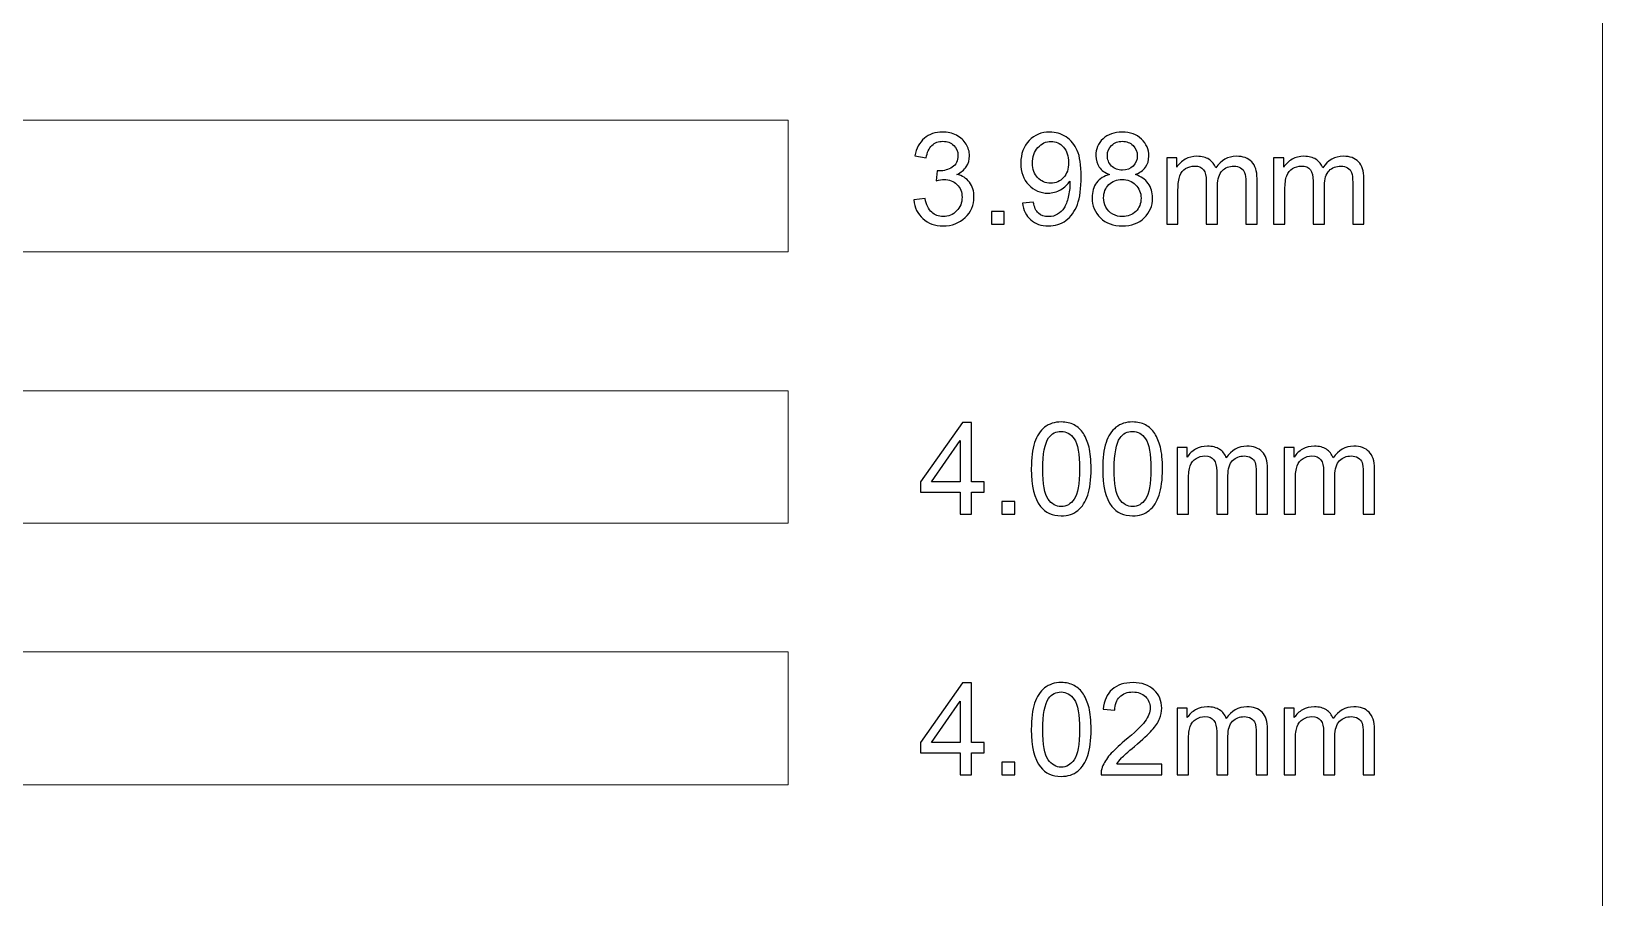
# Model space of a CAD drawing. Header units: centimetres. Extents: x -9.6 to 7.8, y 2.9 to 14.4.
# Drawn here: x -4.811 to -0.061, y 5.901 to 8.52 of the extents above; entities that cross this region are included whole.
import ezdxf

# ---------------------------------------------------------------- set-up
doc = ezdxf.new("R2010")
doc.units = ezdxf.units.CM
doc.header["$MEASUREMENT"] = 0
doc.layers.add('Layer 1', color=7, linetype='Continuous')

msp = doc.modelspace()

# ---------------------------------------------------------------- linework, layer by layer
at = {"layer": 'Layer 1', "color": 250, "lineweight": 20}
msp.add_lwpolyline([(-9.56109, 2.89694), (-0.06109, 2.89694), (-0.06109, 14.39694), (-9.56109, 14.39694), (-9.56109, 2.89694)], close=True, dxfattribs=at)
at = {"layer": 'Layer 1', "color": 250, "lineweight": 9}
for points in [[(-8.523, 7.85392), (-2.523, 7.85392), (-2.523, 8.25192), (-8.523, 8.25192), (-8.523, 7.85392)], [(-8.523, 7.03292), (-2.523, 7.03292), (-2.523, 7.43292), (-8.523, 7.43292), (-8.523, 7.03292)], [(-8.523, 6.24192), (-2.523, 6.24192), (-2.523, 6.64392), (-8.523, 6.64392), (-8.523, 6.24192)]]:
    msp.add_lwpolyline(points, close=True, dxfattribs=at)
at = {"layer": 'Layer 1', "color": 250}
for points, knots in [([(-2.14348, 8.01042), (-2.14348, 8.01042), (-2.10933, 8.01508), (-2.10933, 8.01508), (-2.10539, 7.99568), (-2.09879, 7.9817), (-2.08941, 7.97317), (-2.08003, 7.96463), (-2.06852, 7.96036), (-2.05487, 7.96036), (-2.03871, 7.96036), (-2.02506, 7.96592), (-2.01406, 7.97705), (-2.00307, 7.98817), (-1.99757, 8.00195), (-1.99757, 8.01838), (-1.99757, 8.03403), (-2.00268, 8.04696), (-2.01296, 8.05718), (-2.02318, 8.06734), (-2.03618, 8.07245), (-2.05203, 8.07245), (-2.0585, 8.07245), (-2.06652, 8.07115), (-2.07615, 8.06863), (-2.07615, 8.06863), (-2.07234, 8.09851), (-2.07234, 8.09851), (-2.07007, 8.09825), (-2.0682, 8.09812), (-2.06684, 8.09812), (-2.05222, 8.09812), (-2.03916, 8.10194), (-2.02745, 8.10951), (-2.01581, 8.11707), (-2.00999, 8.12872), (-2.00999, 8.14443), (-2.00999, 8.15691), (-2.01426, 8.16726), (-2.02273, 8.17548), (-2.0312, 8.18369), (-2.04213, 8.18776), (-2.05552, 8.18776), (-2.06884, 8.18776), (-2.0799, 8.18356), (-2.08877, 8.17515), (-2.09763, 8.16674), (-2.10332, 8.15413), (-2.10584, 8.13732), (-2.10584, 8.13732), (-2.13999, 8.14353), (-2.13999, 8.14353), (-2.13578, 8.16642), (-2.12634, 8.18421), (-2.11153, 8.19682), (-2.09678, 8.20943), (-2.07835, 8.21571), (-2.05636, 8.21571), (-2.04123, 8.21571), (-2.02726, 8.21247), (-2.01452, 8.20594), (-2.00171, 8.19947), (-1.99194, 8.19061), (-1.98522, 8.17942), (-1.97843, 8.16817), (-1.97506, 8.15627), (-1.97506, 8.14366), (-1.97506, 8.13169), (-1.9783, 8.12082), (-1.9847, 8.11099), (-1.99117, 8.10116), (-2.00074, 8.09334), (-2.01335, 8.08752), (-1.99692, 8.08376), (-1.98418, 8.07587), (-1.97506, 8.06391), (-1.96601, 8.05201), (-1.96148, 8.037), (-1.96148, 8.01909), (-1.96148, 7.99483), (-1.97034, 7.9742), (-1.988, 7.95732), (-2.00572, 7.94044), (-2.0281, 7.93203), (-2.05513, 7.93203), (-2.07952, 7.93203), (-2.09976, 7.93934), (-2.11586, 7.95389), (-2.13203, 7.96845), (-2.14122, 7.98727), (-2.14348, 8.01042)], [0, 0, 0, 0, 0.0333333, 0.0333333, 0.0333333, 0.0666667, 0.0666667, 0.0666667, 0.1, 0.1, 0.1, 0.1333333, 0.1333333, 0.1333333, 0.1666667, 0.1666667, 0.1666667, 0.2, 0.2, 0.2, 0.2333333, 0.2333333, 0.2333333, 0.2666667, 0.2666667, 0.2666667, 0.3, 0.3, 0.3, 0.3333333, 0.3333333, 0.3333333, 0.3666667, 0.3666667, 0.3666667, 0.4, 0.4, 0.4, 0.4333333, 0.4333333, 0.4333333, 0.4666667, 0.4666667, 0.4666667, 0.5, 0.5, 0.5, 0.5333333, 0.5333333, 0.5333333, 0.5666667, 0.5666667, 0.5666667, 0.6, 0.6, 0.6, 0.6333333, 0.6333333, 0.6333333, 0.6666667, 0.6666667, 0.6666667, 0.7, 0.7, 0.7, 0.7333333, 0.7333333, 0.7333333, 0.7666667, 0.7666667, 0.7666667, 0.8, 0.8, 0.8, 0.8333333, 0.8333333, 0.8333333, 0.8666667, 0.8666667, 0.8666667, 0.9, 0.9, 0.9, 0.9333333, 0.9333333, 0.9333333, 0.9666667, 0.9666667, 0.9666667, 1, 1, 1, 1]), ([(-1.81479, 8.00111), (-1.81479, 8.00111), (-1.78219, 8.00382), (-1.78219, 8.00382), (-1.77941, 7.98843), (-1.77411, 7.97731), (-1.76628, 7.97039), (-1.75845, 7.96347), (-1.74843, 7.95997), (-1.73614, 7.95997), (-1.72566, 7.95997), (-1.71648, 7.96237), (-1.70852, 7.96722), (-1.70057, 7.972), (-1.6941, 7.97841), (-1.68912, 7.98649), (-1.68414, 7.99451), (-1.67994, 8.00538), (-1.67651, 8.01902), (-1.67308, 8.03267), (-1.6714, 8.04658), (-1.6714, 8.06074), (-1.6714, 8.06223), (-1.67146, 8.06456), (-1.67159, 8.0676), (-1.67838, 8.05673), (-1.6877, 8.04787), (-1.69947, 8.04114), (-1.71124, 8.03435), (-1.72405, 8.03099), (-1.73776, 8.03099), (-1.76072, 8.03099), (-1.78012, 8.03933), (-1.79603, 8.05602), (-1.81188, 8.07264), (-1.81983, 8.09463), (-1.81983, 8.12192), (-1.81983, 8.15012), (-1.81155, 8.17276), (-1.79493, 8.18996), (-1.77837, 8.2071), (-1.75761, 8.21571), (-1.73258, 8.21571), (-1.7146, 8.21571), (-1.69811, 8.21085), (-1.68311, 8.20109), (-1.66816, 8.19139), (-1.65685, 8.17755), (-1.64909, 8.1595), (-1.64132, 8.14152), (-1.63744, 8.11546), (-1.63744, 8.08137), (-1.63744, 8.04586), (-1.64126, 8.0176), (-1.64896, 7.99658), (-1.65665, 7.9755), (-1.66816, 7.95952), (-1.68336, 7.94853), (-1.69856, 7.93753), (-1.71635, 7.93203), (-1.73679, 7.93203), (-1.75852, 7.93203), (-1.77624, 7.93805), (-1.79002, 7.95014), (-1.80373, 7.96224), (-1.81201, 7.97925), (-1.81479, 8.00111)], [0, 0, 0, 0, 0.0454545, 0.0454545, 0.0454545, 0.0909091, 0.0909091, 0.0909091, 0.1363636, 0.1363636, 0.1363636, 0.1818182, 0.1818182, 0.1818182, 0.2272727, 0.2272727, 0.2272727, 0.2727273, 0.2727273, 0.2727273, 0.3181818, 0.3181818, 0.3181818, 0.3636364, 0.3636364, 0.3636364, 0.4090909, 0.4090909, 0.4090909, 0.4545455, 0.4545455, 0.4545455, 0.5, 0.5, 0.5, 0.5454545, 0.5454545, 0.5454545, 0.5909091, 0.5909091, 0.5909091, 0.6363636, 0.6363636, 0.6363636, 0.6818182, 0.6818182, 0.6818182, 0.7272727, 0.7272727, 0.7272727, 0.7727273, 0.7727273, 0.7727273, 0.8181818, 0.8181818, 0.8181818, 0.8636364, 0.8636364, 0.8636364, 0.9090909, 0.9090909, 0.9090909, 0.9545455, 0.9545455, 0.9545455, 1, 1, 1, 1]), ([(-1.67547, 8.12367), (-1.67547, 8.1432), (-1.68065, 8.15872), (-1.691, 8.17017), (-1.70128, 8.18162), (-1.71383, 8.18738), (-1.72857, 8.18738), (-1.74384, 8.18738), (-1.75703, 8.18123), (-1.76815, 8.16888), (-1.77934, 8.15653), (-1.78491, 8.14049), (-1.78491, 8.12082), (-1.78491, 8.10317), (-1.7796, 8.08881), (-1.76906, 8.07781), (-1.75845, 8.06675), (-1.74526, 8.06126), (-1.72954, 8.06126), (-1.71376, 8.06126), (-1.70083, 8.06675), (-1.69067, 8.07781), (-1.68052, 8.08881), (-1.67547, 8.10414), (-1.67547, 8.12367)], [0, 0, 0, 0, 0.125, 0.125, 0.125, 0.25, 0.25, 0.25, 0.375, 0.375, 0.375, 0.5, 0.5, 0.5, 0.625, 0.625, 0.625, 0.75, 0.75, 0.75, 0.875, 0.875, 0.875, 1, 1, 1, 1]), ([(-1.55142, 8.08732), (-1.56558, 8.0925), (-1.57606, 8.09993), (-1.58292, 8.10951), (-1.58971, 8.11914), (-1.59314, 8.13066), (-1.59314, 8.14404), (-1.59314, 8.16429), (-1.58589, 8.18123), (-1.5714, 8.19501), (-1.55685, 8.20878), (-1.53758, 8.21571), (-1.51345, 8.21571), (-1.48927, 8.21571), (-1.46973, 8.20866), (-1.45499, 8.19456), (-1.44024, 8.18046), (-1.43287, 8.16332), (-1.43287, 8.14307), (-1.43287, 8.1302), (-1.43623, 8.11895), (-1.44296, 8.10944), (-1.44968, 8.09987), (-1.4599, 8.0925), (-1.47368, 8.08732), (-1.45667, 8.08176), (-1.4438, 8.07283), (-1.43494, 8.06042), (-1.42608, 8.04806), (-1.42161, 8.03332), (-1.42161, 8.01611), (-1.42161, 7.99238), (-1.43002, 7.97246), (-1.44677, 7.95629), (-1.46359, 7.94012), (-1.48564, 7.93203), (-1.513, 7.93203), (-1.54036, 7.93203), (-1.56241, 7.94012), (-1.57923, 7.95635), (-1.59598, 7.97259), (-1.60439, 7.99283), (-1.60439, 8.01708), (-1.60439, 8.03513), (-1.5998, 8.05026), (-1.59061, 8.06242), (-1.58143, 8.07465), (-1.56836, 8.08292), (-1.55142, 8.08732)], [0, 0, 0, 0, 0.0625, 0.0625, 0.0625, 0.125, 0.125, 0.125, 0.1875, 0.1875, 0.1875, 0.25, 0.25, 0.25, 0.3125, 0.3125, 0.3125, 0.375, 0.375, 0.375, 0.4375, 0.4375, 0.4375, 0.5, 0.5, 0.5, 0.5625, 0.5625, 0.5625, 0.625, 0.625, 0.625, 0.6875, 0.6875, 0.6875, 0.75, 0.75, 0.75, 0.8125, 0.8125, 0.8125, 0.875, 0.875, 0.875, 0.9375, 0.9375, 0.9375, 1, 1, 1, 1]), ([(-1.55821, 8.14527), (-1.55821, 8.13208), (-1.55401, 8.12134), (-1.54566, 8.113), (-1.53726, 8.10466), (-1.52626, 8.10045), (-1.51261, 8.10045), (-1.49935, 8.10045), (-1.48862, 8.10459), (-1.48028, 8.11287), (-1.47193, 8.12115), (-1.46779, 8.1313), (-1.46779, 8.14333), (-1.46779, 8.15588), (-1.47206, 8.16642), (-1.48066, 8.17496), (-1.4892, 8.1835), (-1.5, 8.18776), (-1.513, 8.18776), (-1.52613, 8.18776), (-1.53693, 8.18356), (-1.54547, 8.17522), (-1.55394, 8.16687), (-1.55821, 8.15691), (-1.55821, 8.14527)], [0, 0, 0, 0, 0.125, 0.125, 0.125, 0.25, 0.25, 0.25, 0.375, 0.375, 0.375, 0.5, 0.5, 0.5, 0.625, 0.625, 0.625, 0.75, 0.75, 0.75, 0.875, 0.875, 0.875, 1, 1, 1, 1]), ([(-1.37886, 7.93669), (-1.37886, 7.93669), (-1.37886, 8.13809), (-1.37886, 8.13809), (-1.37886, 8.13809), (-1.3482, 8.13809), (-1.3482, 8.13809), (-1.3482, 8.13809), (-1.3482, 8.10964), (-1.3482, 8.10964), (-1.34193, 8.11947), (-1.33352, 8.12742), (-1.32304, 8.13337), (-1.31256, 8.13939), (-1.30066, 8.14236), (-1.28728, 8.14236), (-1.2724, 8.14236), (-1.26018, 8.13926), (-1.25067, 8.13311), (-1.24116, 8.1269), (-1.23444, 8.1183), (-1.23055, 8.10718), (-1.21451, 8.13066), (-1.19375, 8.14236), (-1.16814, 8.14236), (-1.14809, 8.14236), (-1.13263, 8.13686), (-1.1219, 8.1258), (-1.1111, 8.11474), (-1.10566, 8.09773), (-1.10566, 8.07477), (-1.10566, 8.07477), (-1.10566, 7.93669), (-1.10566, 7.93669), (-1.10566, 7.93669), (-1.13981, 7.93669), (-1.13981, 7.93669), (-1.13981, 7.93669), (-1.13981, 8.06346), (-1.13981, 8.06346), (-1.13981, 8.07704), (-1.14098, 8.08687), (-1.14318, 8.09288), (-1.14538, 8.0989), (-1.14939, 8.10369), (-1.15527, 8.10737), (-1.16109, 8.11106), (-1.16795, 8.11287), (-1.17577, 8.11287), (-1.19, 8.11287), (-1.20177, 8.10815), (-1.21115, 8.09877), (-1.22053, 8.08933), (-1.22519, 8.07426), (-1.22519, 8.05356), (-1.22519, 8.05356), (-1.22519, 7.93669), (-1.22519, 7.93669), (-1.22519, 7.93669), (-1.25934, 7.93669), (-1.25934, 7.93669), (-1.25934, 7.93669), (-1.25934, 8.0674), (-1.25934, 8.0674), (-1.25934, 8.08254), (-1.26212, 8.09392), (-1.26768, 8.10149), (-1.27324, 8.10905), (-1.28236, 8.11287), (-1.29497, 8.11287), (-1.30454, 8.11287), (-1.31341, 8.11035), (-1.32155, 8.1053), (-1.3297, 8.10026), (-1.33559, 8.09288), (-1.33928, 8.08312), (-1.3429, 8.07342), (-1.34471, 8.05938), (-1.34471, 8.04108), (-1.34471, 8.04108), (-1.34471, 7.93669), (-1.34471, 7.93669), (-1.34471, 7.93669), (-1.37886, 7.93669), (-1.37886, 7.93669)], [0, 0, 0, 0, 0.0357143, 0.0357143, 0.0357143, 0.0714286, 0.0714286, 0.0714286, 0.1071429, 0.1071429, 0.1071429, 0.1428571, 0.1428571, 0.1428571, 0.1785714, 0.1785714, 0.1785714, 0.2142857, 0.2142857, 0.2142857, 0.25, 0.25, 0.25, 0.2857143, 0.2857143, 0.2857143, 0.3214286, 0.3214286, 0.3214286, 0.3571429, 0.3571429, 0.3571429, 0.3928571, 0.3928571, 0.3928571, 0.4285714, 0.4285714, 0.4285714, 0.4642857, 0.4642857, 0.4642857, 0.5, 0.5, 0.5, 0.5357143, 0.5357143, 0.5357143, 0.5714286, 0.5714286, 0.5714286, 0.6071429, 0.6071429, 0.6071429, 0.6428571, 0.6428571, 0.6428571, 0.6785714, 0.6785714, 0.6785714, 0.7142857, 0.7142857, 0.7142857, 0.75, 0.75, 0.75, 0.7857143, 0.7857143, 0.7857143, 0.8214286, 0.8214286, 0.8214286, 0.8571429, 0.8571429, 0.8571429, 0.8928571, 0.8928571, 0.8928571, 0.9285714, 0.9285714, 0.9285714, 0.9642857, 0.9642857, 0.9642857, 1, 1, 1, 1]), ([(-1.05561, 7.93669), (-1.05561, 7.93669), (-1.05561, 8.13809), (-1.05561, 8.13809), (-1.05561, 8.13809), (-1.02495, 8.13809), (-1.02495, 8.13809), (-1.02495, 8.13809), (-1.02495, 8.10964), (-1.02495, 8.10964), (-1.01868, 8.11947), (-1.01027, 8.12742), (-0.99979, 8.13337), (-0.98931, 8.13939), (-0.97741, 8.14236), (-0.96403, 8.14236), (-0.94915, 8.14236), (-0.93693, 8.13926), (-0.92742, 8.13311), (-0.91791, 8.1269), (-0.91119, 8.1183), (-0.9073, 8.10718), (-0.89126, 8.13066), (-0.8705, 8.14236), (-0.84489, 8.14236), (-0.82484, 8.14236), (-0.80938, 8.13686), (-0.79865, 8.1258), (-0.78785, 8.11474), (-0.78241, 8.09773), (-0.78241, 8.07477), (-0.78241, 8.07477), (-0.78241, 7.93669), (-0.78241, 7.93669), (-0.78241, 7.93669), (-0.81656, 7.93669), (-0.81656, 7.93669), (-0.81656, 7.93669), (-0.81656, 8.06346), (-0.81656, 8.06346), (-0.81656, 8.07704), (-0.81773, 8.08687), (-0.81993, 8.09288), (-0.82213, 8.0989), (-0.82614, 8.10369), (-0.83202, 8.10737), (-0.83784, 8.11106), (-0.8447, 8.11287), (-0.85252, 8.11287), (-0.86675, 8.11287), (-0.87852, 8.10815), (-0.8879, 8.09877), (-0.89728, 8.08933), (-0.90194, 8.07426), (-0.90194, 8.05356), (-0.90194, 8.05356), (-0.90194, 7.93669), (-0.90194, 7.93669), (-0.90194, 7.93669), (-0.93609, 7.93669), (-0.93609, 7.93669), (-0.93609, 7.93669), (-0.93609, 8.0674), (-0.93609, 8.0674), (-0.93609, 8.08254), (-0.93887, 8.09392), (-0.94443, 8.10149), (-0.94999, 8.10905), (-0.95911, 8.11287), (-0.97172, 8.11287), (-0.98129, 8.11287), (-0.99016, 8.11035), (-0.9983, 8.1053), (-1.00645, 8.10026), (-1.01234, 8.09288), (-1.01603, 8.08312), (-1.01965, 8.07342), (-1.02146, 8.05938), (-1.02146, 8.04108), (-1.02146, 8.04108), (-1.02146, 7.93669), (-1.02146, 7.93669), (-1.02146, 7.93669), (-1.05561, 7.93669), (-1.05561, 7.93669)], [0, 0, 0, 0, 0.0357143, 0.0357143, 0.0357143, 0.0714286, 0.0714286, 0.0714286, 0.1071429, 0.1071429, 0.1071429, 0.1428571, 0.1428571, 0.1428571, 0.1785714, 0.1785714, 0.1785714, 0.2142857, 0.2142857, 0.2142857, 0.25, 0.25, 0.25, 0.2857143, 0.2857143, 0.2857143, 0.3214286, 0.3214286, 0.3214286, 0.3571429, 0.3571429, 0.3571429, 0.3928571, 0.3928571, 0.3928571, 0.4285714, 0.4285714, 0.4285714, 0.4642857, 0.4642857, 0.4642857, 0.5, 0.5, 0.5, 0.5357143, 0.5357143, 0.5357143, 0.5714286, 0.5714286, 0.5714286, 0.6071429, 0.6071429, 0.6071429, 0.6428571, 0.6428571, 0.6428571, 0.6785714, 0.6785714, 0.6785714, 0.7142857, 0.7142857, 0.7142857, 0.75, 0.75, 0.75, 0.7857143, 0.7857143, 0.7857143, 0.8214286, 0.8214286, 0.8214286, 0.8571429, 0.8571429, 0.8571429, 0.8928571, 0.8928571, 0.8928571, 0.9285714, 0.9285714, 0.9285714, 0.9642857, 0.9642857, 0.9642857, 1, 1, 1, 1]), ([(-1.56946, 8.01682), (-1.56946, 8.00706), (-1.5672, 7.99768), (-1.56267, 7.98856), (-1.55815, 7.97951), (-1.55129, 7.97246), (-1.54211, 7.96748), (-1.53299, 7.9625), (-1.52316, 7.95997), (-1.51274, 7.95997), (-1.49631, 7.95997), (-1.48286, 7.96521), (-1.47232, 7.97569), (-1.46178, 7.98617), (-1.45654, 7.99949), (-1.45654, 8.01566), (-1.45654, 8.03209), (-1.46197, 8.04567), (-1.47277, 8.05641), (-1.48364, 8.06714), (-1.49735, 8.07251), (-1.51384, 8.07251), (-1.53001, 8.07251), (-1.54327, 8.06721), (-1.55375, 8.0566), (-1.56423, 8.04599), (-1.56946, 8.03273), (-1.56946, 8.01682)], [0, 0, 0, 0, 0.1111111, 0.1111111, 0.1111111, 0.2222222, 0.2222222, 0.2222222, 0.3333333, 0.3333333, 0.3333333, 0.4444444, 0.4444444, 0.4444444, 0.5555556, 0.5555556, 0.5555556, 0.6666667, 0.6666667, 0.6666667, 0.7777778, 0.7777778, 0.7777778, 0.8888889, 0.8888889, 0.8888889, 1, 1, 1, 1]), ([(-1.90864, 7.93669), (-1.90864, 7.93669), (-1.90864, 7.9755), (-1.90864, 7.9755), (-1.90864, 7.9755), (-1.86983, 7.9755), (-1.86983, 7.9755), (-1.86983, 7.9755), (-1.86983, 7.93669), (-1.86983, 7.93669), (-1.86983, 7.93669), (-1.90864, 7.93669), (-1.90864, 7.93669)], [0, 0, 0, 0, 0.25, 0.25, 0.25, 0.5, 0.5, 0.5, 0.75, 0.75, 0.75, 1, 1, 1, 1]), ([(-2.00287, 7.06012), (-2.00287, 7.06012), (-2.00287, 7.12648), (-2.00287, 7.12648), (-2.00287, 7.12648), (-2.12355, 7.12648), (-2.12355, 7.12648), (-2.12355, 7.12648), (-2.12355, 7.15791), (-2.12355, 7.15791), (-2.12355, 7.15791), (-1.99666, 7.33797), (-1.99666, 7.33797), (-1.99666, 7.33797), (-1.96872, 7.33797), (-1.96872, 7.33797), (-1.96872, 7.33797), (-1.96872, 7.15791), (-1.96872, 7.15791), (-1.96872, 7.15791), (-1.93108, 7.15791), (-1.93108, 7.15791), (-1.93108, 7.15791), (-1.93108, 7.12648), (-1.93108, 7.12648), (-1.93108, 7.12648), (-1.96872, 7.12648), (-1.96872, 7.12648), (-1.96872, 7.12648), (-1.96872, 7.06012), (-1.96872, 7.06012), (-1.96872, 7.06012), (-2.00287, 7.06012), (-2.00287, 7.06012)], [0, 0, 0, 0, 0.0909091, 0.0909091, 0.0909091, 0.1818182, 0.1818182, 0.1818182, 0.2727273, 0.2727273, 0.2727273, 0.3636364, 0.3636364, 0.3636364, 0.4545455, 0.4545455, 0.4545455, 0.5454545, 0.5454545, 0.5454545, 0.6363636, 0.6363636, 0.6363636, 0.7272727, 0.7272727, 0.7272727, 0.8181818, 0.8181818, 0.8181818, 0.9090909, 0.9090909, 0.9090909, 1, 1, 1, 1]), ([(-1.78826, 7.19723), (-1.78826, 7.23003), (-1.7849, 7.25654), (-1.77817, 7.27659), (-1.77138, 7.29671), (-1.76136, 7.31216), (-1.74803, 7.32297), (-1.73477, 7.33377), (-1.71802, 7.33914), (-1.69784, 7.33914), (-1.68297, 7.33914), (-1.6699, 7.33616), (-1.65858, 7.33015), (-1.64733, 7.32413), (-1.63802, 7.31546), (-1.63077, 7.30415), (-1.62353, 7.29289), (-1.61784, 7.27912), (-1.6137, 7.26288), (-1.6095, 7.24665), (-1.60743, 7.22472), (-1.60743, 7.19723), (-1.60743, 7.16464), (-1.61079, 7.13825), (-1.61745, 7.1182), (-1.62411, 7.09809), (-1.63414, 7.08263), (-1.64746, 7.07176), (-1.66072, 7.0609), (-1.67754, 7.05546), (-1.69784, 7.05546), (-1.72455, 7.05546), (-1.74557, 7.06497), (-1.76084, 7.08405), (-1.77914, 7.10733), (-1.78826, 7.14504), (-1.78826, 7.19723)], [0, 0, 0, 0, 0.0833333, 0.0833333, 0.0833333, 0.1666667, 0.1666667, 0.1666667, 0.25, 0.25, 0.25, 0.3333333, 0.3333333, 0.3333333, 0.4166667, 0.4166667, 0.4166667, 0.5, 0.5, 0.5, 0.5833333, 0.5833333, 0.5833333, 0.6666667, 0.6666667, 0.6666667, 0.75, 0.75, 0.75, 0.8333333, 0.8333333, 0.8333333, 0.9166667, 0.9166667, 0.9166667, 1, 1, 1, 1]), ([(-1.57243, 7.19723), (-1.57243, 7.23003), (-1.56907, 7.25654), (-1.56234, 7.27659), (-1.55555, 7.29671), (-1.54553, 7.31216), (-1.5322, 7.32297), (-1.51894, 7.33377), (-1.50219, 7.33914), (-1.48201, 7.33914), (-1.46714, 7.33914), (-1.45407, 7.33616), (-1.44275, 7.33015), (-1.4315, 7.32413), (-1.42219, 7.31546), (-1.41494, 7.30415), (-1.4077, 7.29289), (-1.40201, 7.27912), (-1.39787, 7.26288), (-1.39367, 7.24665), (-1.3916, 7.22472), (-1.3916, 7.19723), (-1.3916, 7.16464), (-1.39496, 7.13825), (-1.40162, 7.1182), (-1.40828, 7.09809), (-1.41831, 7.08263), (-1.43163, 7.07176), (-1.44489, 7.0609), (-1.46171, 7.05546), (-1.48201, 7.05546), (-1.50872, 7.05546), (-1.52974, 7.06497), (-1.54501, 7.08405), (-1.56331, 7.10733), (-1.57243, 7.14504), (-1.57243, 7.19723)], [0, 0, 0, 0, 0.0833333, 0.0833333, 0.0833333, 0.1666667, 0.1666667, 0.1666667, 0.25, 0.25, 0.25, 0.3333333, 0.3333333, 0.3333333, 0.4166667, 0.4166667, 0.4166667, 0.5, 0.5, 0.5, 0.5833333, 0.5833333, 0.5833333, 0.6666667, 0.6666667, 0.6666667, 0.75, 0.75, 0.75, 0.8333333, 0.8333333, 0.8333333, 0.9166667, 0.9166667, 0.9166667, 1, 1, 1, 1]), ([(-2.00287, 7.15791), (-2.00287, 7.15791), (-2.00287, 7.28287), (-2.00287, 7.28287), (-2.00287, 7.28287), (-2.08999, 7.15791), (-2.08999, 7.15791), (-2.08999, 7.15791), (-2.00287, 7.15791), (-2.00287, 7.15791)], [0, 0, 0, 0, 0.3333333, 0.3333333, 0.3333333, 0.6666667, 0.6666667, 0.6666667, 1, 1, 1, 1]), ([(-1.75334, 7.19711), (-1.75334, 7.15138), (-1.74803, 7.12098), (-1.73736, 7.10598), (-1.72669, 7.09091), (-1.7135, 7.0834), (-1.69784, 7.0834), (-1.68219, 7.0834), (-1.669, 7.09097), (-1.65833, 7.10604), (-1.64765, 7.12117), (-1.64235, 7.15151), (-1.64235, 7.19711), (-1.64235, 7.24283), (-1.64765, 7.27323), (-1.65833, 7.28823), (-1.66893, 7.3033), (-1.68226, 7.31081), (-1.69823, 7.31081), (-1.71388, 7.31081), (-1.72643, 7.30415), (-1.73581, 7.29089), (-1.74752, 7.27401), (-1.75334, 7.2427), (-1.75334, 7.19711)], [0, 0, 0, 0, 0.125, 0.125, 0.125, 0.25, 0.25, 0.25, 0.375, 0.375, 0.375, 0.5, 0.5, 0.5, 0.625, 0.625, 0.625, 0.75, 0.75, 0.75, 0.875, 0.875, 0.875, 1, 1, 1, 1]), ([(-1.53751, 7.19711), (-1.53751, 7.15138), (-1.5322, 7.12098), (-1.52153, 7.10598), (-1.51086, 7.09091), (-1.49767, 7.0834), (-1.48201, 7.0834), (-1.46636, 7.0834), (-1.45317, 7.09097), (-1.4425, 7.10604), (-1.43182, 7.12117), (-1.42652, 7.15151), (-1.42652, 7.19711), (-1.42652, 7.24283), (-1.43182, 7.27323), (-1.4425, 7.28823), (-1.4531, 7.3033), (-1.46643, 7.31081), (-1.4824, 7.31081), (-1.49805, 7.31081), (-1.5106, 7.30415), (-1.51998, 7.29089), (-1.53169, 7.27401), (-1.53751, 7.2427), (-1.53751, 7.19711)], [0, 0, 0, 0, 0.125, 0.125, 0.125, 0.25, 0.25, 0.25, 0.375, 0.375, 0.375, 0.5, 0.5, 0.5, 0.625, 0.625, 0.625, 0.75, 0.75, 0.75, 0.875, 0.875, 0.875, 1, 1, 1, 1]), ([(-1.34729, 7.06012), (-1.34729, 7.06012), (-1.34729, 7.26152), (-1.34729, 7.26152), (-1.34729, 7.26152), (-1.31663, 7.26152), (-1.31663, 7.26152), (-1.31663, 7.26152), (-1.31663, 7.23307), (-1.31663, 7.23307), (-1.31036, 7.2429), (-1.30195, 7.25085), (-1.29147, 7.2568), (-1.28099, 7.26282), (-1.26909, 7.26579), (-1.25571, 7.26579), (-1.24083, 7.26579), (-1.22861, 7.26269), (-1.2191, 7.25654), (-1.20959, 7.25033), (-1.20287, 7.24173), (-1.19898, 7.23061), (-1.18294, 7.25409), (-1.16218, 7.26579), (-1.13657, 7.26579), (-1.11652, 7.26579), (-1.10106, 7.26029), (-1.09033, 7.24923), (-1.07953, 7.23817), (-1.07409, 7.22116), (-1.07409, 7.1982), (-1.07409, 7.1982), (-1.07409, 7.06012), (-1.07409, 7.06012), (-1.07409, 7.06012), (-1.10824, 7.06012), (-1.10824, 7.06012), (-1.10824, 7.06012), (-1.10824, 7.18689), (-1.10824, 7.18689), (-1.10824, 7.20047), (-1.10941, 7.2103), (-1.11161, 7.21631), (-1.11381, 7.22233), (-1.11782, 7.22712), (-1.1237, 7.2308), (-1.12952, 7.23449), (-1.13638, 7.2363), (-1.1442, 7.2363), (-1.15843, 7.2363), (-1.1702, 7.23158), (-1.17958, 7.2222), (-1.18896, 7.21276), (-1.19362, 7.19769), (-1.19362, 7.17699), (-1.19362, 7.17699), (-1.19362, 7.06012), (-1.19362, 7.06012), (-1.19362, 7.06012), (-1.22777, 7.06012), (-1.22777, 7.06012), (-1.22777, 7.06012), (-1.22777, 7.19083), (-1.22777, 7.19083), (-1.22777, 7.20597), (-1.23055, 7.21735), (-1.23611, 7.22492), (-1.24167, 7.23248), (-1.25079, 7.2363), (-1.2634, 7.2363), (-1.27297, 7.2363), (-1.28184, 7.23378), (-1.28998, 7.22873), (-1.29813, 7.22369), (-1.30402, 7.21631), (-1.30771, 7.20655), (-1.31133, 7.19685), (-1.31314, 7.18281), (-1.31314, 7.16451), (-1.31314, 7.16451), (-1.31314, 7.06012), (-1.31314, 7.06012), (-1.31314, 7.06012), (-1.34729, 7.06012), (-1.34729, 7.06012)], [0, 0, 0, 0, 0.0357143, 0.0357143, 0.0357143, 0.0714286, 0.0714286, 0.0714286, 0.1071429, 0.1071429, 0.1071429, 0.1428571, 0.1428571, 0.1428571, 0.1785714, 0.1785714, 0.1785714, 0.2142857, 0.2142857, 0.2142857, 0.25, 0.25, 0.25, 0.2857143, 0.2857143, 0.2857143, 0.3214286, 0.3214286, 0.3214286, 0.3571429, 0.3571429, 0.3571429, 0.3928571, 0.3928571, 0.3928571, 0.4285714, 0.4285714, 0.4285714, 0.4642857, 0.4642857, 0.4642857, 0.5, 0.5, 0.5, 0.5357143, 0.5357143, 0.5357143, 0.5714286, 0.5714286, 0.5714286, 0.6071429, 0.6071429, 0.6071429, 0.6428571, 0.6428571, 0.6428571, 0.6785714, 0.6785714, 0.6785714, 0.7142857, 0.7142857, 0.7142857, 0.75, 0.75, 0.75, 0.7857143, 0.7857143, 0.7857143, 0.8214286, 0.8214286, 0.8214286, 0.8571429, 0.8571429, 0.8571429, 0.8928571, 0.8928571, 0.8928571, 0.9285714, 0.9285714, 0.9285714, 0.9642857, 0.9642857, 0.9642857, 1, 1, 1, 1]), ([(-1.02404, 7.06012), (-1.02404, 7.06012), (-1.02404, 7.26152), (-1.02404, 7.26152), (-1.02404, 7.26152), (-0.99338, 7.26152), (-0.99338, 7.26152), (-0.99338, 7.26152), (-0.99338, 7.23307), (-0.99338, 7.23307), (-0.98711, 7.2429), (-0.9787, 7.25085), (-0.96822, 7.2568), (-0.95774, 7.26282), (-0.94584, 7.26579), (-0.93246, 7.26579), (-0.91758, 7.26579), (-0.90536, 7.26269), (-0.89585, 7.25654), (-0.88634, 7.25033), (-0.87962, 7.24173), (-0.87573, 7.23061), (-0.85969, 7.25409), (-0.83893, 7.26579), (-0.81332, 7.26579), (-0.79327, 7.26579), (-0.77781, 7.26029), (-0.76708, 7.24923), (-0.75628, 7.23817), (-0.75084, 7.22116), (-0.75084, 7.1982), (-0.75084, 7.1982), (-0.75084, 7.06012), (-0.75084, 7.06012), (-0.75084, 7.06012), (-0.78499, 7.06012), (-0.78499, 7.06012), (-0.78499, 7.06012), (-0.78499, 7.18689), (-0.78499, 7.18689), (-0.78499, 7.20047), (-0.78616, 7.2103), (-0.78836, 7.21631), (-0.79056, 7.22233), (-0.79457, 7.22712), (-0.80045, 7.2308), (-0.80627, 7.23449), (-0.81313, 7.2363), (-0.82095, 7.2363), (-0.83518, 7.2363), (-0.84695, 7.23158), (-0.85633, 7.2222), (-0.86571, 7.21276), (-0.87037, 7.19769), (-0.87037, 7.17699), (-0.87037, 7.17699), (-0.87037, 7.06012), (-0.87037, 7.06012), (-0.87037, 7.06012), (-0.90452, 7.06012), (-0.90452, 7.06012), (-0.90452, 7.06012), (-0.90452, 7.19083), (-0.90452, 7.19083), (-0.90452, 7.20597), (-0.9073, 7.21735), (-0.91286, 7.22492), (-0.91842, 7.23248), (-0.92754, 7.2363), (-0.94015, 7.2363), (-0.94972, 7.2363), (-0.95859, 7.23378), (-0.96673, 7.22873), (-0.97488, 7.22369), (-0.98077, 7.21631), (-0.98446, 7.20655), (-0.98808, 7.19685), (-0.98989, 7.18281), (-0.98989, 7.16451), (-0.98989, 7.16451), (-0.98989, 7.06012), (-0.98989, 7.06012), (-0.98989, 7.06012), (-1.02404, 7.06012), (-1.02404, 7.06012)], [0, 0, 0, 0, 0.0357143, 0.0357143, 0.0357143, 0.0714286, 0.0714286, 0.0714286, 0.1071429, 0.1071429, 0.1071429, 0.1428571, 0.1428571, 0.1428571, 0.1785714, 0.1785714, 0.1785714, 0.2142857, 0.2142857, 0.2142857, 0.25, 0.25, 0.25, 0.2857143, 0.2857143, 0.2857143, 0.3214286, 0.3214286, 0.3214286, 0.3571429, 0.3571429, 0.3571429, 0.3928571, 0.3928571, 0.3928571, 0.4285714, 0.4285714, 0.4285714, 0.4642857, 0.4642857, 0.4642857, 0.5, 0.5, 0.5, 0.5357143, 0.5357143, 0.5357143, 0.5714286, 0.5714286, 0.5714286, 0.6071429, 0.6071429, 0.6071429, 0.6428571, 0.6428571, 0.6428571, 0.6785714, 0.6785714, 0.6785714, 0.7142857, 0.7142857, 0.7142857, 0.75, 0.75, 0.75, 0.7857143, 0.7857143, 0.7857143, 0.8214286, 0.8214286, 0.8214286, 0.8571429, 0.8571429, 0.8571429, 0.8928571, 0.8928571, 0.8928571, 0.9285714, 0.9285714, 0.9285714, 0.9642857, 0.9642857, 0.9642857, 1, 1, 1, 1]), ([(-1.87707, 7.06012), (-1.87707, 7.06012), (-1.87707, 7.09893), (-1.87707, 7.09893), (-1.87707, 7.09893), (-1.83826, 7.09893), (-1.83826, 7.09893), (-1.83826, 7.09893), (-1.83826, 7.06012), (-1.83826, 7.06012), (-1.83826, 7.06012), (-1.87707, 7.06012), (-1.87707, 7.06012)], [0, 0, 0, 0, 0.25, 0.25, 0.25, 0.5, 0.5, 0.5, 0.75, 0.75, 0.75, 1, 1, 1, 1]), ([(-2.00287, 6.27216), (-2.00287, 6.27216), (-2.00287, 6.33852), (-2.00287, 6.33852), (-2.00287, 6.33852), (-2.12355, 6.33852), (-2.12355, 6.33852), (-2.12355, 6.33852), (-2.12355, 6.36995), (-2.12355, 6.36995), (-2.12355, 6.36995), (-1.99666, 6.55001), (-1.99666, 6.55001), (-1.99666, 6.55001), (-1.96872, 6.55001), (-1.96872, 6.55001), (-1.96872, 6.55001), (-1.96872, 6.36995), (-1.96872, 6.36995), (-1.96872, 6.36995), (-1.93108, 6.36995), (-1.93108, 6.36995), (-1.93108, 6.36995), (-1.93108, 6.33852), (-1.93108, 6.33852), (-1.93108, 6.33852), (-1.96872, 6.33852), (-1.96872, 6.33852), (-1.96872, 6.33852), (-1.96872, 6.27216), (-1.96872, 6.27216), (-1.96872, 6.27216), (-2.00287, 6.27216), (-2.00287, 6.27216)], [0, 0, 0, 0, 0.0909091, 0.0909091, 0.0909091, 0.1818182, 0.1818182, 0.1818182, 0.2727273, 0.2727273, 0.2727273, 0.3636364, 0.3636364, 0.3636364, 0.4545455, 0.4545455, 0.4545455, 0.5454545, 0.5454545, 0.5454545, 0.6363636, 0.6363636, 0.6363636, 0.7272727, 0.7272727, 0.7272727, 0.8181818, 0.8181818, 0.8181818, 0.9090909, 0.9090909, 0.9090909, 1, 1, 1, 1]), ([(-1.78826, 6.40927), (-1.78826, 6.44207), (-1.7849, 6.46858), (-1.77817, 6.48863), (-1.77138, 6.50875), (-1.76136, 6.5242), (-1.74803, 6.53501), (-1.73477, 6.54581), (-1.71802, 6.55118), (-1.69784, 6.55118), (-1.68297, 6.55118), (-1.6699, 6.5482), (-1.65858, 6.54219), (-1.64733, 6.53617), (-1.63802, 6.5275), (-1.63077, 6.51619), (-1.62353, 6.50493), (-1.61784, 6.49116), (-1.6137, 6.47492), (-1.6095, 6.45869), (-1.60743, 6.43676), (-1.60743, 6.40927), (-1.60743, 6.37668), (-1.61079, 6.35029), (-1.61745, 6.33024), (-1.62411, 6.31013), (-1.63414, 6.29467), (-1.64746, 6.2838), (-1.66072, 6.27294), (-1.67754, 6.2675), (-1.69784, 6.2675), (-1.72455, 6.2675), (-1.74557, 6.27701), (-1.76084, 6.29609), (-1.77914, 6.31937), (-1.78826, 6.35708), (-1.78826, 6.40927)], [0, 0, 0, 0, 0.0833333, 0.0833333, 0.0833333, 0.1666667, 0.1666667, 0.1666667, 0.25, 0.25, 0.25, 0.3333333, 0.3333333, 0.3333333, 0.4166667, 0.4166667, 0.4166667, 0.5, 0.5, 0.5, 0.5833333, 0.5833333, 0.5833333, 0.6666667, 0.6666667, 0.6666667, 0.75, 0.75, 0.75, 0.8333333, 0.8333333, 0.8333333, 0.9166667, 0.9166667, 0.9166667, 1, 1, 1, 1]), ([(-1.75334, 6.40915), (-1.75334, 6.36342), (-1.74803, 6.33302), (-1.73736, 6.31802), (-1.72669, 6.30295), (-1.7135, 6.29544), (-1.69784, 6.29544), (-1.68219, 6.29544), (-1.669, 6.30301), (-1.65833, 6.31808), (-1.64765, 6.33321), (-1.64235, 6.36355), (-1.64235, 6.40915), (-1.64235, 6.45487), (-1.64765, 6.48527), (-1.65833, 6.50027), (-1.66893, 6.51534), (-1.68226, 6.52285), (-1.69823, 6.52285), (-1.71388, 6.52285), (-1.72643, 6.51619), (-1.73581, 6.50293), (-1.74752, 6.48605), (-1.75334, 6.45474), (-1.75334, 6.40915)], [0, 0, 0, 0, 0.125, 0.125, 0.125, 0.25, 0.25, 0.25, 0.375, 0.375, 0.375, 0.5, 0.5, 0.5, 0.625, 0.625, 0.625, 0.75, 0.75, 0.75, 0.875, 0.875, 0.875, 1, 1, 1, 1]), ([(-1.39354, 6.30476), (-1.39354, 6.30476), (-1.39354, 6.27216), (-1.39354, 6.27216), (-1.39354, 6.27216), (-1.57748, 6.27216), (-1.57748, 6.27216), (-1.57773, 6.28037), (-1.57638, 6.28826), (-1.57347, 6.2959), (-1.56874, 6.30838), (-1.56118, 6.32073), (-1.55076, 6.33283), (-1.54035, 6.34492), (-1.52548, 6.35889), (-1.50614, 6.37474), (-1.47606, 6.39951), (-1.45563, 6.41911), (-1.44495, 6.43359), (-1.43422, 6.44808), (-1.42885, 6.46179), (-1.42885, 6.47473), (-1.42885, 6.48824), (-1.4337, 6.49963), (-1.4434, 6.50894), (-1.4531, 6.51819), (-1.46578, 6.52285), (-1.48137, 6.52285), (-1.49786, 6.52285), (-1.51105, 6.51793), (-1.52095, 6.5081), (-1.53084, 6.49833), (-1.53582, 6.48475), (-1.53595, 6.46735), (-1.53595, 6.46735), (-1.57088, 6.47085), (-1.57088, 6.47085), (-1.56849, 6.49698), (-1.55943, 6.5169), (-1.54378, 6.53061), (-1.52806, 6.54432), (-1.50704, 6.55118), (-1.48059, 6.55118), (-1.45394, 6.55118), (-1.43279, 6.5438), (-1.41727, 6.52899), (-1.40169, 6.51418), (-1.39392, 6.49581), (-1.39392, 6.47395), (-1.39392, 6.46283), (-1.39619, 6.4519), (-1.40078, 6.44116), (-1.40531, 6.43036), (-1.41287, 6.41904), (-1.42342, 6.40714), (-1.43402, 6.3953), (-1.45155, 6.37894), (-1.476, 6.35824), (-1.4965, 6.34104), (-1.5097, 6.3294), (-1.51552, 6.32325), (-1.52134, 6.31711), (-1.52612, 6.31097), (-1.52994, 6.30476), (-1.52994, 6.30476), (-1.39354, 6.30476), (-1.39354, 6.30476)], [0, 0, 0, 0, 0.0454545, 0.0454545, 0.0454545, 0.0909091, 0.0909091, 0.0909091, 0.1363636, 0.1363636, 0.1363636, 0.1818182, 0.1818182, 0.1818182, 0.2272727, 0.2272727, 0.2272727, 0.2727273, 0.2727273, 0.2727273, 0.3181818, 0.3181818, 0.3181818, 0.3636364, 0.3636364, 0.3636364, 0.4090909, 0.4090909, 0.4090909, 0.4545455, 0.4545455, 0.4545455, 0.5, 0.5, 0.5, 0.5454545, 0.5454545, 0.5454545, 0.5909091, 0.5909091, 0.5909091, 0.6363636, 0.6363636, 0.6363636, 0.6818182, 0.6818182, 0.6818182, 0.7272727, 0.7272727, 0.7272727, 0.7727273, 0.7727273, 0.7727273, 0.8181818, 0.8181818, 0.8181818, 0.8636364, 0.8636364, 0.8636364, 0.9090909, 0.9090909, 0.9090909, 0.9545455, 0.9545455, 0.9545455, 1, 1, 1, 1]), ([(-2.00287, 6.36995), (-2.00287, 6.36995), (-2.00287, 6.49491), (-2.00287, 6.49491), (-2.00287, 6.49491), (-2.08999, 6.36995), (-2.08999, 6.36995), (-2.08999, 6.36995), (-2.00287, 6.36995), (-2.00287, 6.36995)], [0, 0, 0, 0, 0.3333333, 0.3333333, 0.3333333, 0.6666667, 0.6666667, 0.6666667, 1, 1, 1, 1]), ([(-1.34729, 6.27216), (-1.34729, 6.27216), (-1.34729, 6.47356), (-1.34729, 6.47356), (-1.34729, 6.47356), (-1.31663, 6.47356), (-1.31663, 6.47356), (-1.31663, 6.47356), (-1.31663, 6.44511), (-1.31663, 6.44511), (-1.31036, 6.45494), (-1.30195, 6.46289), (-1.29147, 6.46884), (-1.28099, 6.47486), (-1.26909, 6.47783), (-1.25571, 6.47783), (-1.24083, 6.47783), (-1.22861, 6.47473), (-1.2191, 6.46858), (-1.20959, 6.46237), (-1.20287, 6.45377), (-1.19898, 6.44265), (-1.18294, 6.46613), (-1.16218, 6.47783), (-1.13657, 6.47783), (-1.11652, 6.47783), (-1.10106, 6.47233), (-1.09033, 6.46127), (-1.07953, 6.45021), (-1.07409, 6.4332), (-1.07409, 6.41024), (-1.07409, 6.41024), (-1.07409, 6.27216), (-1.07409, 6.27216), (-1.07409, 6.27216), (-1.10824, 6.27216), (-1.10824, 6.27216), (-1.10824, 6.27216), (-1.10824, 6.39893), (-1.10824, 6.39893), (-1.10824, 6.41251), (-1.10941, 6.42234), (-1.11161, 6.42835), (-1.11381, 6.43437), (-1.11782, 6.43916), (-1.1237, 6.44284), (-1.12952, 6.44653), (-1.13638, 6.44834), (-1.1442, 6.44834), (-1.15843, 6.44834), (-1.1702, 6.44362), (-1.17958, 6.43424), (-1.18896, 6.4248), (-1.19362, 6.40973), (-1.19362, 6.38903), (-1.19362, 6.38903), (-1.19362, 6.27216), (-1.19362, 6.27216), (-1.19362, 6.27216), (-1.22777, 6.27216), (-1.22777, 6.27216), (-1.22777, 6.27216), (-1.22777, 6.40287), (-1.22777, 6.40287), (-1.22777, 6.41801), (-1.23055, 6.42939), (-1.23611, 6.43696), (-1.24167, 6.44452), (-1.25079, 6.44834), (-1.2634, 6.44834), (-1.27297, 6.44834), (-1.28184, 6.44582), (-1.28998, 6.44077), (-1.29813, 6.43573), (-1.30402, 6.42835), (-1.30771, 6.41859), (-1.31133, 6.40889), (-1.31314, 6.39485), (-1.31314, 6.37655), (-1.31314, 6.37655), (-1.31314, 6.27216), (-1.31314, 6.27216), (-1.31314, 6.27216), (-1.34729, 6.27216), (-1.34729, 6.27216)], [0, 0, 0, 0, 0.0357143, 0.0357143, 0.0357143, 0.0714286, 0.0714286, 0.0714286, 0.1071429, 0.1071429, 0.1071429, 0.1428571, 0.1428571, 0.1428571, 0.1785714, 0.1785714, 0.1785714, 0.2142857, 0.2142857, 0.2142857, 0.25, 0.25, 0.25, 0.2857143, 0.2857143, 0.2857143, 0.3214286, 0.3214286, 0.3214286, 0.3571429, 0.3571429, 0.3571429, 0.3928571, 0.3928571, 0.3928571, 0.4285714, 0.4285714, 0.4285714, 0.4642857, 0.4642857, 0.4642857, 0.5, 0.5, 0.5, 0.5357143, 0.5357143, 0.5357143, 0.5714286, 0.5714286, 0.5714286, 0.6071429, 0.6071429, 0.6071429, 0.6428571, 0.6428571, 0.6428571, 0.6785714, 0.6785714, 0.6785714, 0.7142857, 0.7142857, 0.7142857, 0.75, 0.75, 0.75, 0.7857143, 0.7857143, 0.7857143, 0.8214286, 0.8214286, 0.8214286, 0.8571429, 0.8571429, 0.8571429, 0.8928571, 0.8928571, 0.8928571, 0.9285714, 0.9285714, 0.9285714, 0.9642857, 0.9642857, 0.9642857, 1, 1, 1, 1]), ([(-1.02404, 6.27216), (-1.02404, 6.27216), (-1.02404, 6.47356), (-1.02404, 6.47356), (-1.02404, 6.47356), (-0.99338, 6.47356), (-0.99338, 6.47356), (-0.99338, 6.47356), (-0.99338, 6.44511), (-0.99338, 6.44511), (-0.98711, 6.45494), (-0.9787, 6.46289), (-0.96822, 6.46884), (-0.95774, 6.47486), (-0.94584, 6.47783), (-0.93246, 6.47783), (-0.91758, 6.47783), (-0.90536, 6.47473), (-0.89585, 6.46858), (-0.88634, 6.46237), (-0.87962, 6.45377), (-0.87573, 6.44265), (-0.85969, 6.46613), (-0.83893, 6.47783), (-0.81332, 6.47783), (-0.79327, 6.47783), (-0.77781, 6.47233), (-0.76708, 6.46127), (-0.75628, 6.45021), (-0.75084, 6.4332), (-0.75084, 6.41024), (-0.75084, 6.41024), (-0.75084, 6.27216), (-0.75084, 6.27216), (-0.75084, 6.27216), (-0.78499, 6.27216), (-0.78499, 6.27216), (-0.78499, 6.27216), (-0.78499, 6.39893), (-0.78499, 6.39893), (-0.78499, 6.41251), (-0.78616, 6.42234), (-0.78836, 6.42835), (-0.79056, 6.43437), (-0.79457, 6.43916), (-0.80045, 6.44284), (-0.80627, 6.44653), (-0.81313, 6.44834), (-0.82095, 6.44834), (-0.83518, 6.44834), (-0.84695, 6.44362), (-0.85633, 6.43424), (-0.86571, 6.4248), (-0.87037, 6.40973), (-0.87037, 6.38903), (-0.87037, 6.38903), (-0.87037, 6.27216), (-0.87037, 6.27216), (-0.87037, 6.27216), (-0.90452, 6.27216), (-0.90452, 6.27216), (-0.90452, 6.27216), (-0.90452, 6.40287), (-0.90452, 6.40287), (-0.90452, 6.41801), (-0.9073, 6.42939), (-0.91286, 6.43696), (-0.91842, 6.44452), (-0.92754, 6.44834), (-0.94015, 6.44834), (-0.94972, 6.44834), (-0.95859, 6.44582), (-0.96673, 6.44077), (-0.97488, 6.43573), (-0.98077, 6.42835), (-0.98446, 6.41859), (-0.98808, 6.40889), (-0.98989, 6.39485), (-0.98989, 6.37655), (-0.98989, 6.37655), (-0.98989, 6.27216), (-0.98989, 6.27216), (-0.98989, 6.27216), (-1.02404, 6.27216), (-1.02404, 6.27216)], [0, 0, 0, 0, 0.0357143, 0.0357143, 0.0357143, 0.0714286, 0.0714286, 0.0714286, 0.1071429, 0.1071429, 0.1071429, 0.1428571, 0.1428571, 0.1428571, 0.1785714, 0.1785714, 0.1785714, 0.2142857, 0.2142857, 0.2142857, 0.25, 0.25, 0.25, 0.2857143, 0.2857143, 0.2857143, 0.3214286, 0.3214286, 0.3214286, 0.3571429, 0.3571429, 0.3571429, 0.3928571, 0.3928571, 0.3928571, 0.4285714, 0.4285714, 0.4285714, 0.4642857, 0.4642857, 0.4642857, 0.5, 0.5, 0.5, 0.5357143, 0.5357143, 0.5357143, 0.5714286, 0.5714286, 0.5714286, 0.6071429, 0.6071429, 0.6071429, 0.6428571, 0.6428571, 0.6428571, 0.6785714, 0.6785714, 0.6785714, 0.7142857, 0.7142857, 0.7142857, 0.75, 0.75, 0.75, 0.7857143, 0.7857143, 0.7857143, 0.8214286, 0.8214286, 0.8214286, 0.8571429, 0.8571429, 0.8571429, 0.8928571, 0.8928571, 0.8928571, 0.9285714, 0.9285714, 0.9285714, 0.9642857, 0.9642857, 0.9642857, 1, 1, 1, 1]), ([(-1.87707, 6.27216), (-1.87707, 6.27216), (-1.87707, 6.31097), (-1.87707, 6.31097), (-1.87707, 6.31097), (-1.83826, 6.31097), (-1.83826, 6.31097), (-1.83826, 6.31097), (-1.83826, 6.27216), (-1.83826, 6.27216), (-1.83826, 6.27216), (-1.87707, 6.27216), (-1.87707, 6.27216)], [0, 0, 0, 0, 0.25, 0.25, 0.25, 0.5, 0.5, 0.5, 0.75, 0.75, 0.75, 1, 1, 1, 1])]:
    msp.add_open_spline(points, degree=3, knots=knots, dxfattribs=at)

doc.saveas('drawing.dxf')
